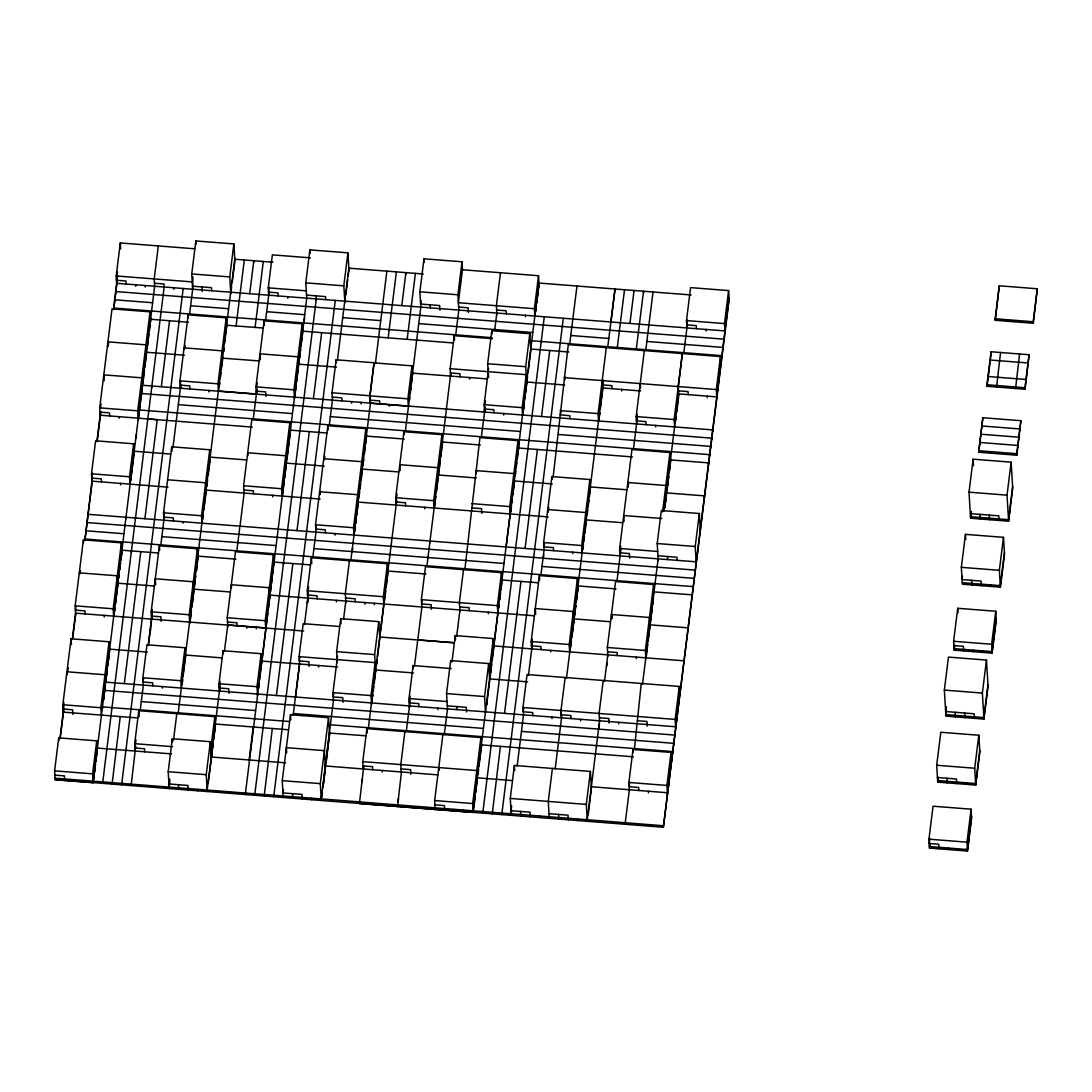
<?xml version="1.0" encoding="UTF-8"?>
<svg xmlns="http://www.w3.org/2000/svg" width="1092" height="1092" viewBox="0 0 1092 1092"><rect width="100%" height="100%" fill="white"/><g stroke="black" fill="none" stroke-linecap="round" stroke-linejoin="round"><path stroke-width="1.5" d="M92.356 477.846L84.862 540.554L92.083 482.678L91.496 473.792L95.605 440.799L133.62 443.789L134.207 452.757M100.259 416.735L99.713 407.848L112.026 308.872L150.041 311.848L150.587 320.734L149.399 330.685M96.724 740.84L92.615 773.832L93.161 782.718L55.146 779.743L54.6 770.856L58.709 737.864L96.724 740.84L97.27 749.726L95.837 761.274M63.322 713.649L62.831 704.749L71.062 638.793L109.077 641.768L109.541 650.655L107.767 665.492M75.703 614.714L75.171 605.828L83.388 539.857L121.403 542.833L121.949 551.719M116.721 284.835L116.189 275.948L120.297 242.956L194.676 248.785M63.923 702.443L63.104 709.049L72.604 709.786L72.891 714.386M67.827 671.116L68.236 667.826M75.839 606.811L75.43 610.114L84.93 610.865L85.121 613.922M79.948 573.846L80.358 570.543M92.37 473.136L91.755 478.078L101.269 478.828L101.447 481.886M100.587 407.193L101.01 403.89M108.176 346.137L108.586 342.847M117.472 271.99L116.448 280.235L125.949 280.985L126.14 284.043M96.901 441.564L100.573 411.902M59.951 738.506L63.909 707.166M72.263 639.543L75.553 613.158L303.658 631.012M117.335 279.88L113.636 309.568L117.458 276.699M60.197 738.383L63.909 708.694M72.741 637.783L75.648 614.687M97.202 441.509L100.874 411.793M101.31 715.083L100.86 707.725L109.077 641.768M113.636 616.161L113.186 608.804L121.403 542.833M129.962 484.125L129.511 476.767L133.62 443.789M104.19 380.753L103.822 374.856L141.851 377.832L142.424 386.773L138.315 419.765L137.728 410.824L150.041 311.848M158.313 245.932L154.204 278.924L154.654 286.281L93.093 782.568M93.489 779.292L95.359 764.427M95.755 761.151L97.215 749.59M102.539 706.729L102.129 710.032L102.634 706.715M105.637 681.995L107.057 670.447M107.685 665.506L109.528 650.655M114.865 607.766L114.264 612.721L114.96 607.794M117.745 584.684L115.288 604.477L117.84 584.698L117.294 575.812L79.279 572.85M118.987 574.788L118.578 578.105L119.069 574.815M120.843 559.964L121.854 551.692M130.699 480.78L134.166 452.675M136.05 437.906L136.459 434.534M142.834 383.469L144.444 370.229M144.895 366.98L146.492 353.74L145.932 344.826L107.917 341.851L108.204 346.287M147.133 348.826L148.949 333.92M93.571 779.415L95.427 764.564M105.31 685.285L103.453 700.122L105.419 683.633L104.969 674.747L66.953 671.771L67.131 674.72M105.719 681.995L107.153 670.447M120.925 559.978L121.744 553.371M120.229 716.57L112.107 784.056M124.338 683.606L140.786 551.678M144.895 518.645L157.221 419.724L147.72 418.973M161.343 386.718L169.56 320.748M183.183 288.506L121.608 784.807M189.599 313.991L192.683 289.243L191.742 273.928L195.85 240.95L233.865 243.925L234.889 260.77L232.227 282.214M135.121 751.037L134.671 743.679L138.78 710.701L214.81 716.666L215.356 725.566L213.718 738.752M140.267 709.841L143.352 685.093L142.875 677.75L146.983 644.771L184.998 647.747L185.544 656.633M192.67 289.257L192.834 276.945M151.624 619.123L151.174 611.779L159.391 545.809L197.406 548.785L198.034 557.725L196.383 570.911L197.788 556.101L235.954 559.159M160.824 544.881L164.319 516.844L163.964 520.147L163.513 512.79L171.717 446.792L209.732 449.767L210.237 458.64M180.822 384.903L180.398 388.206L179.962 380.849L188.152 314.851L226.18 317.827L226.713 326.713M135.558 743.024L135.968 739.734M143.543 678.746L143.134 682.036L152.634 682.787L152.825 685.844M152.252 609.472L151.433 616.065L160.934 616.803L161.22 621.403M164.387 512.134L163.773 517.089L173.273 517.826L173.464 520.898M180.63 381.845L180.221 385.135L189.721 385.885L189.912 388.943M184.725 348.826L185.135 345.536M135.736 746.095L131.122 785.544M152.402 612.516L148.28 645.495L152.238 614.182M172.946 447.597L180.767 384.916M150.218 632.186L150.682 628.869M230.685 292.233L230.781 293.762L229.757 276.904L233.865 243.925M169.233 788.547L168.195 771.703L172.318 738.711L210.333 741.686L211.261 757.015L220.024 686.049L219.437 691.059L218.987 683.715L223.096 650.723L261.111 653.698L261.657 662.585M173.505 740.076L176.808 713.677M181.34 688.083L180.89 680.726L184.998 647.747M189.817 623.641L189.189 614.755L197.406 548.785M201.979 523.123L201.529 515.765L209.732 449.767M218.427 391.182L217.977 383.824L226.18 317.827M169.56 779.006L168.946 783.96L187.96 785.448L188.247 790.035M169.137 787.018L169.82 780.398M178.255 712.803L234.794 259.241L272.823 262.216M182.05 684.67L182.719 679.661M183.074 676.426L185.599 656.565M190.145 620.338L191.318 610.428M194.048 589.011L195.632 575.784L194.117 589.052M202.621 519.71L203.317 514.687M203.863 509.814L206.197 491.591L205.624 482.76M206.729 486.732L207.63 480.057M208.176 475.184L210.306 458.613M219.069 387.769L219.779 382.678M220.297 377.873L221.007 372.782M221.321 369.628L222.645 359.596L222.058 350.819M223.587 351.488L224.078 348.157M224.611 343.243L226.672 326.74M231.19 290.458L231.6 287.155M190.226 620.338L191.455 610.442M193.926 590.649L191.864 607.152L193.789 590.635L193.298 581.763L155.282 578.801L155.637 584.684M236.077 325.962L244.308 259.978M249.699 293.721L253.808 260.729L253.904 262.257M255.091 327.45L263.308 261.479M207.248 791.523L206.224 774.678L210.333 741.686M214.81 716.666L210.701 749.658L211.247 758.544M244.048 493.106L243.598 485.749L251.802 419.751L289.817 422.727L290.404 431.668L286.909 459.705M256.374 394.198L255.924 386.841L264.127 320.843L302.143 323.819L302.689 332.705L301.037 345.905M268.714 295.209L268.263 287.851L272.372 254.859L310.387 257.835M227.832 626.617L227.218 617.731L235.435 551.76L273.464 554.75L274.01 563.636M220.065 681.408L219.246 688.001L228.747 688.738L229.033 693.338M256.797 386.186L257.207 382.882M269.137 287.196L268.523 292.137L278.023 292.888L278.214 295.946M236.827 550.832L239.926 526.098M253.276 418.864L256.989 389.257M265.615 319.942L269.123 291.905M207.152 789.994L213.036 743.693L211.452 756.893M213.65 738.738L215.301 725.538M224.392 651.419L227.791 624.952L265.806 627.927M240.008 526.085L244.13 493.038M257.084 389.08L256.47 394.021L218.441 391.045M208.162 783.278L211.37 758.544M245.277 794.498L306.77 298.184L305.787 282.855L309.896 249.863L347.911 252.839L348.949 269.697L348.13 276.303M257.548 695.577L257.002 686.691L261.111 653.698M265.684 628.064L265.247 620.706L273.464 554.75M282.064 496.082L281.613 488.725L289.817 422.727M294.485 398.703L293.939 389.817L302.143 323.819M249.113 759.977L253.221 726.985M250.71 749.972L251.146 746.669M251.733 741.727L252.17 738.424M258.367 688.97L258.927 684.002M259.596 679.074L261.602 662.557M267.772 613.076L261.793 662.448M268.25 609.8L269.82 596.587M270.461 591.673L271.062 586.691M271.471 583.387L272.29 576.794M272.727 573.532L273.833 562.066L310.305 564.892M282.364 495.973L284.22 481.122M284.616 477.832L286.268 464.632L285.708 455.719M294.895 395.413L296.137 385.476M296.546 382.214L298.594 365.683L298.034 356.811L260.019 353.835L260.387 359.746M298.785 364.046L300.682 349.194M304.149 321.157L304.613 317.854M316.284 298.921L254.695 795.222M272.317 728.487L264.196 795.972M276.426 695.508L292.874 563.581M296.983 530.562L309.323 431.627M313.431 398.635L321.649 332.65M335.285 300.409L273.696 796.71M283.115 795.918L283.21 797.46L282.268 780.657L290.486 714.7L328.515 717.676L329.538 734.52L329.32 733.019L365.888 735.831M344.895 302.689L343.803 285.831L347.911 252.839M299.522 664.004L299.072 656.647L303.194 623.668L339.557 626.508M307.739 598.102L307.289 590.745L311.397 557.753L387.442 563.704L387.988 572.59L387.933 571.048M315.97 532.104L315.52 524.747L327.846 425.703L365.861 428.678L366.407 437.619L365.574 444.212M332.473 400.136L332.023 392.779L336.131 359.787L374.16 362.762L370.038 395.754L370.488 403.112L350.901 559.827M283.429 789.612L283.019 792.915L302.02 794.403L302.307 799.003M299.754 657.643L299.345 660.947L308.845 661.684L309.132 666.284M308.586 586.786L307.562 595.031L317.062 595.782L317.253 598.839M316.189 525.743L315.779 529.047L325.293 529.784L325.471 532.855M320.106 494.348L320.516 491.045M324.406 459.691L324.815 456.388M293.175 715.151L299.549 664.018L295.509 697.01M304.504 624.501L308.394 593.106M315.998 532.036L312.872 556.838L502.975 571.717M329.32 424.87L332.432 400.122M337.387 360.537L348.853 268.168L423.327 273.996M307.425 602.866L307.848 599.563L307.48 602.948M347.706 279.593L345.864 294.444L345.768 292.902M337.278 662.571L336.609 651.637L340.718 618.659L378.747 621.635L379.839 638.574M321.321 800.491L320.284 783.633L328.515 717.676M411.984 365.847L407.876 398.826L408.326 406.183L370.297 403.207L369.847 395.85L373.969 362.858L411.984 365.847L412.53 374.733M333.442 699.972L332.992 692.615L337.51 656.333M349.426 560.728L345.318 593.72L345.905 602.62M353.985 535.08L353.535 527.723L365.861 428.678M333.674 693.597L333.251 696.901L342.765 697.652L343.038 702.238M333.47 700.04L321.225 798.948L55.05 778.2M343.557 619.232L345.836 601.078M375.402 363.513L386.882 271.144M322.222 792.205L321.731 797.187L322.399 792.178M329.525 732.978L325.416 765.97L437.878 774.883M352.225 551.46L352.648 548.116M354.695 531.668L355.31 526.672M355.733 523.423L356.347 518.427M356.756 515.178L358.19 503.576M359.022 497.024L359.65 492.082M360.06 488.779L360.674 483.77M361.083 480.535L362.094 472.249M362.899 465.656L363.732 459.009M364.346 454.108L365.165 447.461M325.484 767.444L323.014 787.236L325.307 767.471L324.392 750.641L286.377 747.665L286.691 752.784M326.331 760.906L326.945 755.951M327.354 752.661L329.62 734.507M388.151 337.865L396.396 271.894M401.788 305.623L405.896 272.631L405.992 274.174M407.166 339.353L415.41 273.382M375.689 671.525L374.638 654.613L378.747 621.635M405.405 430.821L420.789 307.111L419.888 291.796L423.996 258.804L462.025 261.78L462.544 270.297M363.636 765.683L363.227 768.973L362.776 761.629L366.885 728.637L480.903 737.564L481.49 746.45M371.58 704.545L371.021 695.59L375.129 662.598L299.072 656.647M383.783 604.04L383.333 596.696L387.442 563.704M396.137 505.064L395.686 497.706L403.89 431.709L441.905 434.684L442.451 443.57M396.56 497.051L396.969 493.748M421.048 300.75L420.638 304.054L439.653 305.542L439.926 310.142M368.4 727.75L396.751 500.122M363.841 765.642L359.418 803.535L473.232 812.421L472.686 803.535L480.903 737.564M371.99 701.187L372.795 694.58M373.218 691.291L373.819 686.336M374.256 683.046L375.662 671.484M376.508 664.932L377.095 659.923M377.532 656.688L379.77 638.479M379.77 637.018L385.735 590.676M386.145 587.428L387.988 572.536M409.241 401.119L409.773 397.706M410.264 392.874L411.015 387.81M411.288 384.616L412.326 376.371M362.094 782.09L362.476 778.664M455.719 334.821L458.804 310.087L457.917 294.772L462.025 261.78M404.9 731.613L400.805 764.605L401.242 771.962M409.555 707.507L409.009 698.566L413.131 665.574L451.146 668.55M421.826 607.015L421.375 599.658L425.484 566.68L501.487 572.631L502.033 581.517M434.152 508.039L433.701 500.682L441.905 434.684M451.01 372.754L450.614 376.058L450.15 368.687L454.258 335.708L492.287 338.684M410.101 696.259L409.282 702.852L418.782 703.589L418.973 706.661M422.058 600.655L421.648 603.958L431.149 604.695L431.422 609.295M446.369 409.104L450.436 376.058M406.388 730.712L410.087 700.968M414.428 666.366L421.922 606.975M426.945 565.765L446.464 409.05M401.46 771.989L397.502 806.551M434.452 507.917L435.885 496.314M436.513 491.427L438.342 476.522L437.796 467.676L399.781 464.701L400.15 470.611M438.547 474.911L440.39 460.032M440.799 456.77L442.451 443.529M398.116 801.61L398.471 798.266M444.403 733.688L447.488 708.954L446.546 693.584L450.655 660.592L488.67 663.567L489.721 680.425L486.623 705.159L486.527 703.63M488.615 377.573L487.66 363.718L491.769 330.726L529.797 333.702L530.821 350.559L528.146 372.003M435.203 809.445L434.657 800.559L442.888 734.575M451.979 661.97L455.268 635.585L493.284 638.561L493.98 647.488M463.513 569.655L459.363 602.634L460.06 611.52M464.96 568.741L479.934 437.619L517.963 440.595L518.482 449.522M484.589 412.025L484.138 404.668L488.588 368.373M500.477 272.727L496.369 305.719L496.915 314.605M476.289 473.245L476.699 469.942M485.025 404.013L485.435 400.709M484.343 412.025L484.957 407.07M481.408 436.759L485.203 407.07M494.772 329.552L496.819 313.063M456.688 636.377L459.95 609.95M485.503 711.875L484.561 696.559L488.67 663.567M524.856 398.389L526.808 383.551L525.675 366.694L529.797 333.702M497.829 612.967L497.379 605.61L501.487 572.631M489.175 671.539L493.284 638.561M510.264 515.479L509.759 506.592L517.963 440.595M526.726 382.009L522.604 415.001L522.153 407.644L526.276 374.665L450.15 368.687M534.398 308.695L538.506 275.716L462.462 269.751L458.353 302.73L534.398 308.695L534.848 316.052L538.97 283.046L691.072 294.963M473.136 810.878L538.957 283.06M493.884 645.945L497.993 612.967M506.101 546.928L514.318 480.958L552.293 483.933M519.41 439.748L518.386 447.993L632.445 456.92M473.641 809.117L475.32 795.85M475.689 792.628L477.381 779.347L476.795 770.543L362.776 761.629M477.955 774.487L478.61 769.478M478.978 766.229L481.49 746.382M489.926 678.774L491.769 663.922M492.192 660.633L493.816 647.433M498.744 607.903L499.167 604.545M499.781 599.658L500.614 593.011M501.01 589.762L501.842 583.114M510.674 512.189L511.534 505.582M511.916 502.293L512.353 498.976M512.94 494.048L514.414 482.487L513.841 473.573L475.825 470.597L476.03 473.573M515.192 475.921L515.82 470.952M516.216 467.676L516.857 462.667M517.253 459.418L518.495 449.481M522.795 414.878L524.351 403.344M527.122 380.248L527.532 376.945M535.763 310.988L536.186 307.671M536.786 302.743L538.861 286.227M544.294 316.776L482.773 813.076M500.409 746.341L492.274 813.827M504.518 713.363L520.952 581.449M525.075 548.416L537.4 449.481M541.509 416.489L549.726 350.505M563.308 318.263L501.788 814.564M511.288 815.314L510.278 798.429L514.387 765.451L590.403 771.43L591.441 788.369M517.144 765.997L523.518 714.864L522.959 707.507L527.067 674.528L679.265 686.418L679.797 695.317M532.446 642.287L531.627 648.88L531.176 641.523L539.393 575.566L577.422 578.542L578.077 587.455L576.221 602.293M502.975 571.648L540.99 574.638L544.075 549.89L543.652 542.56L551.856 476.562L589.871 479.538L590.417 488.465M553.112 477.354L568.29 344.649L720.433 356.565L720.979 365.451M511.643 805.746L511.029 810.687L530.029 812.175L530.316 816.775M523.628 708.503L523.218 711.793L532.719 712.544L532.91 715.601M532.268 639.216L531.449 645.822L540.95 646.56L541.141 649.631M544.321 543.543L543.912 546.846L553.412 547.583L553.603 550.655M548.211 512.189L548.826 507.234M560.742 411.616L560.332 414.905L569.833 415.656L570.024 418.714M564.646 380.275L565.055 376.972M321.28 798.894L511.192 813.786L511.629 810.455M528.46 675.265L532.364 643.939M569.724 343.748L576.986 286.022M543.352 558.094L543.761 554.722M552.402 768.427L548.28 801.432L549.303 818.29M561.424 717.84L560.974 710.482L565.165 677.504M569.642 651.856L569.205 644.498L577.422 578.542M582.118 552.88L581.667 545.536L589.871 479.538M598.539 420.952L598.088 413.595L606.306 347.625M603.084 379.948L602.47 384.903L611.97 385.64L612.162 388.711M555.159 768.973L561.547 717.881L561.056 710.496M566.489 678.255L603.262 383.019M607.794 346.737L615.001 289.011M570.365 648.443L571.184 641.85L570.898 645.14M571.798 636.895L575.702 605.569M576.112 602.265L577.968 587.428M610.919 321.99L615.028 289.011L615.096 290.54M571.921 636.895L573.764 622.044M575.825 605.555L573.955 620.433L573.873 618.864L610.237 621.717M582.814 549.481L583.456 544.498M583.838 541.236L584.479 536.254M584.862 532.992L586.336 521.416L585.762 512.517L547.747 509.541M587.127 514.851L587.755 509.896M588.165 506.606L588.97 499.972M589.393 496.71L590.212 490.076M599.044 419.178L599.89 412.585M600.272 409.282L602.743 389.489L602.197 380.603M617.294 347.474L624.528 289.749M629.934 323.478L634.043 290.499M636.308 348.962L643.543 291.236L643.638 292.779M587.332 821.266L586.295 804.408L590.403 771.43M603.234 680.48L599.071 713.472L599.576 720.829L587.237 819.737M607.889 656.374L607.357 647.488L615.574 581.531L653.589 584.507L654.122 593.406M620.079 555.855L619.628 548.498L631.94 449.522L669.956 452.498L670.556 461.438L669.123 472.973L670.502 461.384M636.595 423.901L636.145 416.557L644.321 350.587M612.134 615.506L611.725 618.809L611.465 614.509M620.706 546.191L619.887 552.784L629.388 553.535L629.674 558.135M628.091 486.786L628.501 483.497M637.223 414.237L636.404 420.843L645.904 421.58L646.095 424.652M604.531 681.231L607.78 654.831M617.035 580.657L620.898 549.262M633.483 448.675L637.209 418.959M645.809 349.713L653.043 291.987M588.151 814.687L591.236 789.926M599.044 727.34L599.453 723.982M606.674 666.27L607.056 662.953M658.244 560.373L657.207 543.529L661.315 510.537L699.33 513.513L700.341 530.371M629.347 789.816L628.896 782.459L633.019 749.467L671.034 752.443L671.58 761.329M641.25 683.442L634.493 748.58M645.822 657.821L645.372 650.463L653.589 584.507M662.571 511.889L669.956 452.498M674.61 426.876L674.16 419.533L682.336 353.562L678.296 386.568M686.923 327.941L686.472 320.584L690.581 287.606L728.596 290.581L729.142 299.467L663.363 827.258L55.064 779.62M629.579 783.442L629.169 786.745L638.67 787.496L638.861 790.553M687.346 319.929L686.731 324.884L696.232 325.621L696.423 328.692M625.252 822.754L629.361 789.734M642.519 684.206L658.135 558.886M664.086 511.029L678.719 393.898L716.775 396.901M683.838 352.689L687.332 324.652M666.407 494.389L664.796 507.603L666.461 494.403L665.847 485.476M646.109 657.712L647.747 644.498M648.157 641.222L650.013 626.358L649.481 617.485L611.465 614.509M650.423 623.095L652.279 608.203M652.688 604.954L653.507 598.307M676.139 416.871L675.702 420.188L675.634 418.632M676.726 411.943L678.61 397.078M696.246 563.404L695.222 546.505L699.33 513.513M667.471 794.321L666.925 785.435L671.034 752.443M675.689 728.35L675.156 719.41L679.265 686.418M716.871 398.43L716.325 389.544L720.433 356.565M725.033 332.459L724.487 323.573L728.596 290.581M663.363 827.258L729.047 297.939M944.348 690.089L948.457 657.097L986.472 660.073L988.069 686.131L983.96 719.109L945.945 716.134L944.348 690.089L982.363 693.065L983.96 719.109M969.013 492.178L973.122 459.186L1011.137 462.162L1012.734 488.206L1008.626 521.198L970.611 518.222L969.013 492.178L1007.029 495.154L1008.626 521.198M936.69 765.26L940.799 732.268L978.814 735.244L979.852 752.101L975.743 785.08L937.714 782.104L936.69 765.26L974.706 768.236L975.743 785.08M961.356 567.335L965.464 534.357L1003.48 537.332L1004.517 554.176L1000.409 587.168L962.38 584.193L961.356 567.335L999.371 570.311L1000.409 587.168M928.951 839.188L933.059 806.21L971.088 809.186L971.634 818.072L967.512 851.05L929.497 848.074L928.951 839.188L966.98 842.164L967.512 851.05M953.616 641.277L957.725 608.285L995.754 611.261L996.286 620.147L992.178 653.139L954.162 650.163L953.616 641.277L991.645 644.253L992.178 653.139M929.838 838.533L929.224 843.488L938.724 844.225L938.997 848.825M946.273 706.592L945.658 711.534L974.173 713.772L974.46 718.372M962.516 576.289L962.107 579.593L981.107 581.081L981.394 585.681M929.811 843.242L929.401 846.546L967.43 849.521L971.539 816.543M938.042 777.272L937.632 780.575L975.647 783.551L979.756 750.559M946.259 711.302L945.849 714.605L983.865 717.581L987.973 684.588M954.476 645.331L954.067 648.634L992.082 651.61L996.204 618.618M971.129 511.738L970.515 516.693L1008.53 519.669L1012.639 486.677M978.732 450.709L982.841 417.731L1020.87 420.707L1016.843 455.228L978.828 452.252L978.732 450.709L1016.748 453.685L1016.843 455.228M986.95 384.739L991.072 351.76L1029.087 354.736L1025.074 389.257L987.045 386.281L986.95 384.739L1024.978 387.715L1025.074 389.257M995.181 318.768L999.289 285.79L1037.304 288.766L1033.291 323.273L995.276 320.297L995.181 318.768L1033.196 321.744L1033.291 323.273M929.497 848.074L929.906 844.785M937.714 782.104L938.137 778.814M954.162 650.163L954.777 645.222M970.611 518.222L971.43 511.616M978.828 452.252L982.841 417.731M987.045 386.281L989.925 363.186M990.949 354.941L990.13 361.534L990.034 360.005L1028.063 362.981L1028.145 364.51M995.276 320.297L999.289 285.79M1000.572 352.498L996.559 387.018M1019.587 353.985L1015.56 388.506M982.363 693.065L986.472 660.073M1007.029 495.154L1011.137 462.162M974.706 768.236L978.814 735.244M999.371 570.311L1003.48 537.332M966.98 842.164L971.088 809.186M991.645 644.253L995.754 611.261M1004.422 552.648L1000.313 585.64L962.298 582.664M1016.748 453.685L1020.87 420.707M1024.978 387.715L1029.087 354.736M1033.196 321.744L1037.304 288.766M191.742 273.928L229.757 276.904M305.787 282.855L343.803 285.831M419.888 291.796L457.917 294.772M116.189 275.948L192.219 281.9M268.263 287.851L306.279 290.827M686.472 320.584L724.487 323.573M154.463 283.21L163.964 283.961L164.155 287.019L102.607 783.319M192.479 286.186L211.493 287.674L211.684 290.745M306.538 295.113L325.539 296.601L325.73 299.658M458.613 307.029L468.127 307.767L468.4 312.367M496.642 310.005L506.142 310.756L506.333 313.814M116.639 283.292L724.938 330.917M152.607 302.757L114.592 299.781L114.674 301.324M190.622 305.746L228.637 308.722M266.653 311.698L304.668 314.673M342.683 317.649L380.698 320.625M418.727 323.601L532.787 332.528M570.802 335.503L608.817 338.479M646.846 341.455L722.877 347.406L722.972 348.949M113.554 308.04L492.082 337.674M531.708 340.772L721.853 355.664L721.948 357.193M188.575 322.236L150.546 319.26L150.641 320.789M226.576 325.211L263.022 328.023M302.648 331.163L453.071 342.943M530.685 349.017L568.741 351.993M487.66 363.718L525.675 366.694M184.043 347.843L222.085 350.846M564.182 377.627L716.325 389.544M450.409 372.986L459.923 373.723L460.101 376.795M678.569 390.854L688.069 391.605L688.26 394.662M146.437 352.252L184.466 355.214M222.55 358.162L258.927 360.906M298.525 364.155L336.554 367.13M412.462 373.136L487.032 378.897M526.617 382.009L564.632 384.985M602.648 387.96L640.69 390.936M179.962 380.849L217.977 383.824M255.924 386.841L293.939 389.817M332.023 392.779L370.038 395.754M484.138 404.668L522.153 407.644M560.073 410.619L598.088 413.595M636.145 416.557L674.16 419.533M369.847 395.85L407.876 398.826M256.183 391.141L265.684 391.878L265.97 396.478M332.282 397.065L341.796 397.816L341.973 400.873M370.12 400.136L379.62 400.887L379.811 403.944M484.398 408.954L493.912 409.705L494.089 412.762M142.329 385.244L712.598 429.893M179.32 396.41L711.574 438.138L711.67 439.667M179.32 396.464L141.305 393.489L141.387 395.017M178.296 404.654L292.342 413.595M330.357 416.625L520.447 431.49M558.476 434.48L710.551 446.382L710.646 447.911M291.318 421.84L139.244 409.978L139.339 411.52M291.332 421.894L709.513 454.627L709.609 456.156M99.713 407.848L137.728 410.824M99.973 412.134L109.487 412.885L109.664 415.943M100.164 415.206L252.293 427.108M290.308 430.139L326.74 432.992M366.298 436.077L404.327 439.052M442.356 442.001L480.384 445.017M670.461 459.896L708.49 462.872L708.572 464.414M285.722 455.746L247.693 452.743L247.884 455.705M323.737 458.695L361.766 461.698L362.312 470.638M665.861 485.503L627.832 482.5L628.118 486.936M970.324 513.622L998.839 515.861L999.125 520.447M134.111 451.214L170.543 454.054M210.169 457.125L246.574 459.937M286.2 463.131L324.215 466.079M362.189 469.069L398.594 471.949M438.247 474.993L476.276 477.968M590.322 486.936L626.699 489.776M666.338 492.888L704.367 495.864L704.463 497.392M91.496 473.792L129.511 476.767M167.608 479.784L205.637 482.787L206.183 491.673M243.598 485.749L281.613 488.725M395.686 497.706L433.701 500.682M471.73 503.617L509.759 506.592M661.752 518.482L623.737 515.52L624.092 521.403M243.857 490.035L253.358 490.786L253.549 493.843M395.946 502.006L405.446 502.743L405.637 505.814M472.003 507.903L481.504 508.64L481.79 513.24M91.946 481.149L168.018 487.155M206.101 490.076L320.106 499.058M358.108 502.088L548.184 516.912M586.213 519.915L622.604 522.727M657.207 543.529L695.222 546.505M163.513 512.79L201.529 515.765M315.52 524.747L353.535 527.723M543.652 542.56L581.667 545.536M619.628 548.498L657.643 551.474M657.957 555.773L676.972 557.275L677.149 560.332M696.164 561.82L87.851 514.277L87.947 515.806M124.857 525.402L314.974 540.281M543.052 558.135L314.933 540.349M124.843 525.498L86.828 522.522L86.923 524.051M543.052 558.203L695.126 570.12L695.222 571.648M123.819 533.742L85.804 530.767L85.899 532.295M161.848 536.636L275.894 545.563M313.909 548.593L503.999 563.472M542.028 566.448L694.102 578.364L694.198 579.893M122.809 541.891L312.913 556.77M84.767 539.011L122.795 541.987M540.99 574.706L693.079 586.609L693.161 588.138M158.217 552.989L121.772 550.191L121.854 551.774M387.892 571.034L425.907 573.996M501.938 579.948L538.383 582.759M577.982 585.926L615.997 588.902M654.026 591.878L692.055 594.853L692.137 596.382M307.289 590.745L383.333 596.696M421.375 599.658L497.379 605.61M345.577 598.007L355.091 598.744L355.269 601.815M459.623 606.92L469.137 607.671L469.314 610.728M953.876 645.563L963.39 646.314L963.663 650.9M117.663 583.183L154.095 586.008M193.816 589.175L230.194 591.973M269.751 595.085L534.275 615.779M649.917 624.842L687.933 627.845L688.028 629.374M75.171 605.828L113.186 608.804M151.174 611.779L189.189 614.755M227.218 617.731L265.247 620.706M531.176 641.523L569.205 644.498M607.357 647.488L645.372 650.463M227.491 622.017L236.991 622.768L237.182 625.825M607.616 651.774L617.116 652.525L617.308 655.582M417.745 639.857L454.108 642.71M379.702 637.005L454.176 642.806M493.72 645.904L683.824 660.81L683.92 662.339M336.609 651.637L374.638 654.613M109.446 649.126L147.461 652.101M185.504 655.036L221.908 657.875M261.534 661.029L337.646 667.007M375.593 669.997L413.622 672.945M489.612 678.896L527.627 681.858M446.546 693.584L484.561 696.559M142.875 677.75L180.89 680.726M218.987 683.715L257.002 686.691M332.992 692.615L371.021 695.59M409.009 698.566L447.038 701.542M522.959 707.507L675.156 719.41M447.297 705.841L466.298 707.329L466.584 711.929M637.4 720.72L646.914 721.457L647.187 726.057M561.315 714.782L570.829 715.519L571.007 718.591M599.385 717.758L608.899 718.509L609.172 723.109M105.337 682.118L675.607 726.753M294.417 705.255L104.3 690.362L104.395 691.905M294.376 705.296L674.569 735.066L674.665 736.595M141.291 701.583L255.337 710.51M293.352 713.54L483.442 728.419M521.471 731.408L673.546 743.311L673.641 744.84M102.252 706.865L289.189 721.498M330.385 724.774L672.522 751.555L672.604 753.084M62.831 704.749L100.86 707.725M937.441 777.504L956.442 779.006L956.728 783.592M63.227 712.121L137.66 717.935M215.206 724.01L288.165 729.729M481.395 744.867L633.483 756.824M134.671 743.679L172.686 746.669M628.896 782.459L666.925 785.435M134.93 747.979L144.444 748.716L144.622 751.787M363.035 765.915L372.549 766.652L372.727 769.723M401.064 768.891L410.565 769.642L410.851 774.228M97.12 748.075L171.553 753.889M211.097 757.002L285.64 762.817M477.286 777.832L512.134 780.548M591.345 786.745L667.376 792.737M168.195 771.703L206.224 774.678M282.268 780.657L320.284 783.633M510.278 798.429L586.295 804.408M54.6 770.856L92.615 773.832M434.657 800.559L472.686 803.535M549.03 813.69L568.031 815.178L568.318 819.778M54.859 775.143L64.373 775.88L64.646 780.48M434.93 804.845L444.43 805.582L444.717 810.182M511.206 813.758L663.267 825.729M1026.098 380.999L1026.002 379.47L987.987 376.494L988.083 378.023M1019.928 430.48L1019.832 428.951L981.817 425.976L981.913 427.504M1018.904 438.725L1018.809 437.196L980.793 434.22L980.889 435.749M1017.881 446.983L1017.785 445.44L979.756 442.465L979.852 443.994M1009.554 511.411L1009.65 512.953M991.072 351.76L991.154 353.289M1001.337 577.395L1001.432 578.924M989.338 515.11L989.611 519.71M990.799 584.889L990.894 586.418M993.119 643.365L993.215 644.894M979.824 514.373L980.111 518.959M973.122 459.186L973.518 465.724M982.582 650.859L982.677 652.402M984.888 709.336L984.984 710.865M971.607 580.343L971.894 584.93M973.081 650.122L973.177 651.651M965.464 534.357L965.778 539.462M976.671 775.306L976.767 776.835M964.673 713.021L964.946 717.621M957.725 608.285L957.998 612.708M966.147 782.814L966.229 784.343M968.454 841.277L968.549 842.806M955.159 712.284L955.445 716.884M957.916 848.784L958.012 850.313M946.941 778.255L947.228 782.855M948.416 848.034L948.511 849.562M725.962 322.672L726.057 324.201M723.996 340.704L723.914 339.162L115.615 291.537L115.711 293.079M717.799 388.656L717.894 390.185M712.598 429.879L712.694 431.422M705.923 329.429L706.019 330.958M707.261 396.15L707.357 397.693M697.187 553.576L697.283 555.105M678.269 386.541L678.842 395.454M667.321 484.589L667.417 486.117M667.458 556.524L667.649 559.582M676.644 718.509L676.726 720.038M655.596 425.389L655.691 426.931M668.4 784.534L668.495 786.076M640.253 383.565L640.485 388.001M650.955 616.598L651.05 618.127M646.846 649.576L646.942 651.105M648.361 791.304L648.457 792.833M621.662 389.448L621.758 390.977M636.308 657.07L636.404 658.612M633.019 749.467L633.196 752.415M625.252 822.713L625.347 824.283M599.563 412.708L599.658 414.237M618.591 722.317L618.686 723.846M587.237 511.629L587.332 513.158M583.142 544.635L583.237 546.164M572.617 552.143L572.713 553.671M588.26 811.492L588.356 813.021M574.788 610.633L574.883 612.162M580.521 719.328L580.603 720.87M573.846 620.406L573.314 611.52L535.285 608.544L535.653 614.427M570.679 643.611L570.775 645.14M577.723 818.986L577.818 820.529M551.856 476.562L552.033 479.497M538.506 275.716L539.052 284.603M535.872 307.808L535.967 309.336M550.641 650.368L550.737 651.897M558.531 814.441L558.817 819.041M551.924 717.089L552.02 718.632M525.334 315.301L525.429 316.844M539.393 575.566L539.666 579.975M523.641 406.756L523.737 408.285M539.721 815.983L539.817 817.512M515.328 472.686L515.41 474.215M511.233 505.692L511.329 507.22M503.603 413.513L503.699 415.042M491.769 330.726L491.987 334.138M520.529 811.438L520.816 816.024M514.387 765.451L514.701 770.556M498.867 604.722L498.948 606.251M488.329 612.216L488.424 613.759M490.663 670.652L490.745 672.181M469.615 377.532L469.71 379.074M454.258 335.708L454.531 340.117M478.269 769.655L478.364 771.184M474.16 802.634L474.256 804.162M455.268 635.585L455.541 639.994M463.622 810.141L463.718 811.67M456.797 706.579L456.988 709.65M430.152 304.791L430.33 307.862M439.271 466.789L439.366 468.318M423.996 258.804L424.215 262.216M435.176 499.795L435.271 501.324M454.122 809.39L454.217 810.933M430.152 542.478L430.057 540.95L430.112 542.56M437.974 708.148L438.069 709.677M424.652 507.302L424.747 508.831M438.779 767.567L438.998 770.515M412.599 373.082L412.694 374.611M435.421 807.998L435.517 809.527M409.35 397.938L409.445 399.467M403.89 431.709L404.067 434.657M413.131 665.574L413.308 668.522M389.312 404.695L389.407 406.224M384.821 595.795L384.903 597.324M374.283 603.303L374.379 604.832M360.988 402.361L361.083 403.89M376.603 661.697L376.685 663.226M363.227 460.783L363.322 462.312M382.241 770.461L382.323 772.003M348.867 268.168L348.962 269.697M372.495 694.689L372.59 696.232M359.132 493.789L359.227 495.318M364.783 602.552L364.865 604.094M358.19 503.63L357.657 494.676L319.628 491.769L319.806 494.703M351.488 401.624L351.583 403.153M355.023 526.835L355.118 528.364M366.885 728.637L367.158 733.046M336.131 359.787L336.322 362.735M340.718 618.659L341.032 623.764M334.985 533.592L335.08 535.121M327.846 425.703L328.105 430.125M336.254 600.327L336.35 601.856M316.038 295.85L316.38 300.464M309.896 249.863L310.101 253.276M326.358 757.739L326.453 759.268M318.536 665.492L318.632 667.021M299.508 355.924L299.604 357.453M311.397 557.753L311.766 563.636M295.413 388.929L295.509 390.458M287.715 296.696L287.81 298.225M293.366 405.337L293.489 406.934M311.711 798.211L311.807 799.74M287.182 454.818L287.278 456.36M283.087 487.837L283.183 489.366M283.374 562.789L283.456 564.373M290.486 714.7L290.8 719.805M264.127 320.843L264.4 325.266M292.519 793.652L292.806 798.252M272.563 495.331L272.659 496.874M270.83 586.841L270.925 588.37M269.888 596.614L269.355 587.714L231.327 584.752L231.518 587.701M266.721 619.819L266.817 621.348M256.183 627.313L256.279 628.842M258.476 685.79L258.572 687.332M246.683 626.576L246.778 628.105M223.546 349.931L223.642 351.46M245.099 792.942L245.195 794.485M219.451 382.937L219.547 384.466M227.791 624.952L227.887 626.494M208.913 390.431L209.009 391.973M201.993 286.937L202.266 291.523M223.096 650.723L223.273 653.671M195.85 240.95L196.055 244.349M207.098 481.872L207.193 483.401M203.003 514.878L203.098 516.407M188.152 314.851L188.343 317.799M212.176 748.757L212.271 750.3M208.19 781.749L208.272 783.278M194.772 580.876L194.867 582.418M173.655 287.769L173.751 289.298M190.663 613.854L190.759 615.397M182.978 521.635L183.06 523.164M197.652 789.257L197.748 790.785M171.717 446.792L171.99 451.214M182.364 679.838L182.46 681.367M178.46 784.698L178.733 789.298M151.829 385.981L151.924 387.523M145.154 285.531L145.236 287.06M172.318 738.711L172.522 742.123M147.406 343.939L147.502 345.468M159.391 545.809L159.664 550.231M169.001 786.991L169.096 788.52M143.325 376.945L143.421 378.474M162.326 686.595L162.421 688.124M135.64 284.794L135.736 286.322M120.297 242.956L120.652 248.84M130.999 475.88L131.081 477.409M131.286 550.887L131.368 552.47M138.78 710.701L139.148 716.584M125.894 517.117L125.962 518.782M119.178 416.694L119.274 418.222M120.461 483.374L120.557 484.916M118.769 574.938L118.864 576.467M114.66 607.903L114.756 609.445M104.136 615.41L104.218 616.939M102.334 706.838L102.348 708.394M83.388 539.857L83.565 542.806M94.103 772.931L94.185 774.46M83.565 780.439L83.661 781.968M71.062 638.793L71.417 644.676M74.065 779.688L74.147 781.23M58.709 737.864L58.886 740.799M120.42 563.24L119.601 569.86L120.516 563.267M668.645 476.221L666.857 491.127L668.713 476.262"/></g></svg>
